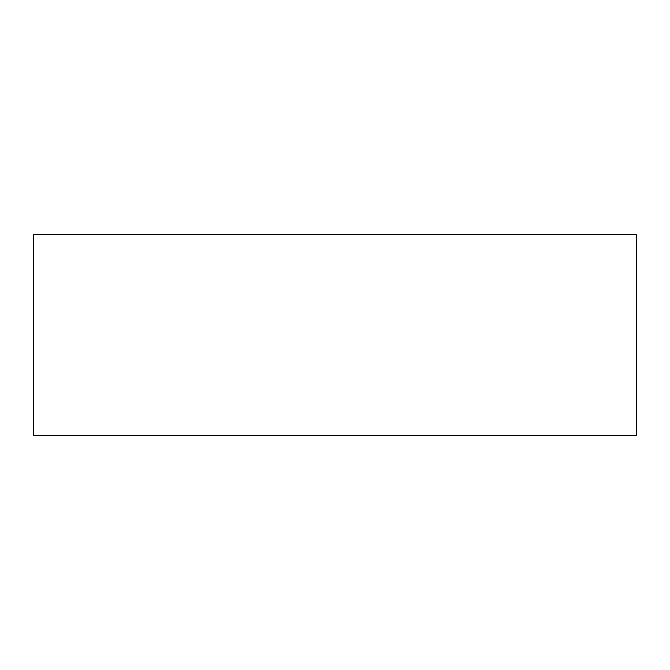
<?xml version="1.0" encoding="UTF-8"?>
<svg xmlns="http://www.w3.org/2000/svg" width="670" height="670" viewBox="0 0 670 670"><rect width="100%" height="100%" fill="white"/><g stroke="black" fill="none" stroke-linecap="round" stroke-linejoin="round"><path stroke-width="1" d="M636.5 234.5L33.5 234.5L33.5 435.5L636.5 435.5L636.5 234.5"/></g></svg>
